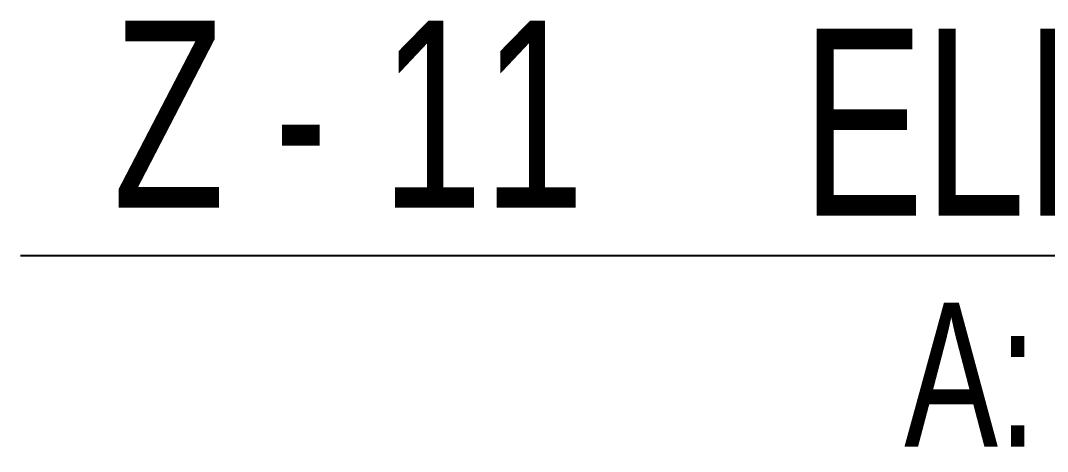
# Model space of a CAD drawing. Header units: inches. Extents: x 21 to 38546, y 13 to 15001.
# Drawn here: x 3391.1 to 3486.3, y 1373 to 1412.9 of the extents above; entities that cross this region are included whole.
import ezdxf
from ezdxf.enums import TextEntityAlignment as Align

# ---------------------------------------------------------------- set-up
doc = ezdxf.new("R2010")
doc.units = ezdxf.units.IN
doc.header["$MEASUREMENT"] = 0
doc.layers.add('Z_MİM_-KM-AREA-IDEN', color=8, linetype='Continuous', lineweight=25)
doc.styles.add('Arial_4', font='arial.ttf', dxfattribs={"height": 10})
doc.styles.add('MAH', font='arial.ttf', dxfattribs={"width": 0.8, "height": 17.5})

# ---------------------------------------------------------------- blocks, each defined once
blk = doc.blocks.new('*U121')
blk.add_line((0, 0), (192.449, 0))
at = {"color": 7, "style": 'MAH', "width": 0.6}
blk.add_text('-', height=17.067, dxfattribs=at).set_placement((25.995, 13.107), align=Align.MIDDLE_CENTER)
at = {"color": 7, "style": 'Arial_4', "width": 0.7}
for s, p in [('A:', (81.913, -17.688)), ('m² ', (135.416, -17.688))]:
    blk.add_text(s, height=13.3333, dxfattribs=at).set_placement(p)
for tag, p in [('00', (33.429, 13.107)), ('K', (8.571, 13.107)), ('MAHALADI', (72.415, 12.353))]:
    blk.add_attdef(tag, text='', height=17.333, dxfattribs=at).set_placement(p, align=Align.MIDDLE_LEFT)
blk.add_attdef('27.00', text='', height=13.333, dxfattribs=at).set_placement((133.252, -11.288), align=Align.MIDDLE_RIGHT)

msp = doc.modelspace()

# ---------------------------------------------------------------- block references
at = {"layer": 'Z_MİM_-KM-AREA-IDEN'}
msp.add_blockref('*U121', (3391.127, 1391.153), dxfattribs=at).add_auto_attribs({'27.00': '10.62', '00': '11', 'K': 'Z', 'MAHALADI': 'ELK.ANA PANO O.'})

doc.saveas('drawing.dxf')
